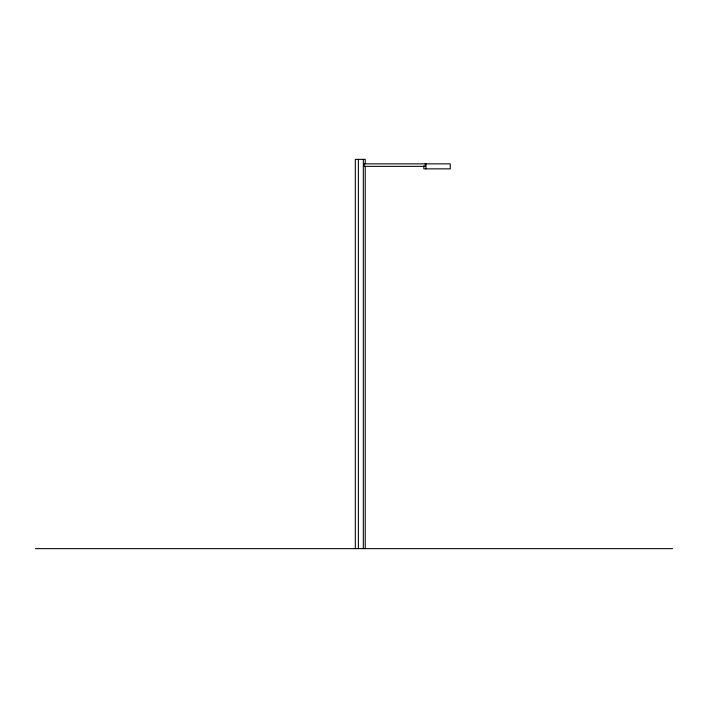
<?xml version="1.0" encoding="UTF-8"?>
<svg xmlns="http://www.w3.org/2000/svg" width="708" height="708" viewBox="0 0 708 708"><rect width="100%" height="100%" fill="white"/><g stroke="black" fill="none" stroke-linecap="round" stroke-linejoin="round"><path stroke-width="1.06" d="M35.4 548.638L672.6 548.638M425.995 163.858L425.995 168.858M425.198 163.858L425.198 166.353L364.275 166.353L364.275 163.858L450.261 163.858L450.261 168.858L423.835 168.858L423.835 165.858M365.231 163.858L365.231 159.362L355.319 159.362L355.319 548.638M365.231 166.353L365.231 548.638M363.319 159.362L363.319 548.638M358.372 159.362L358.372 548.638"/></g></svg>
